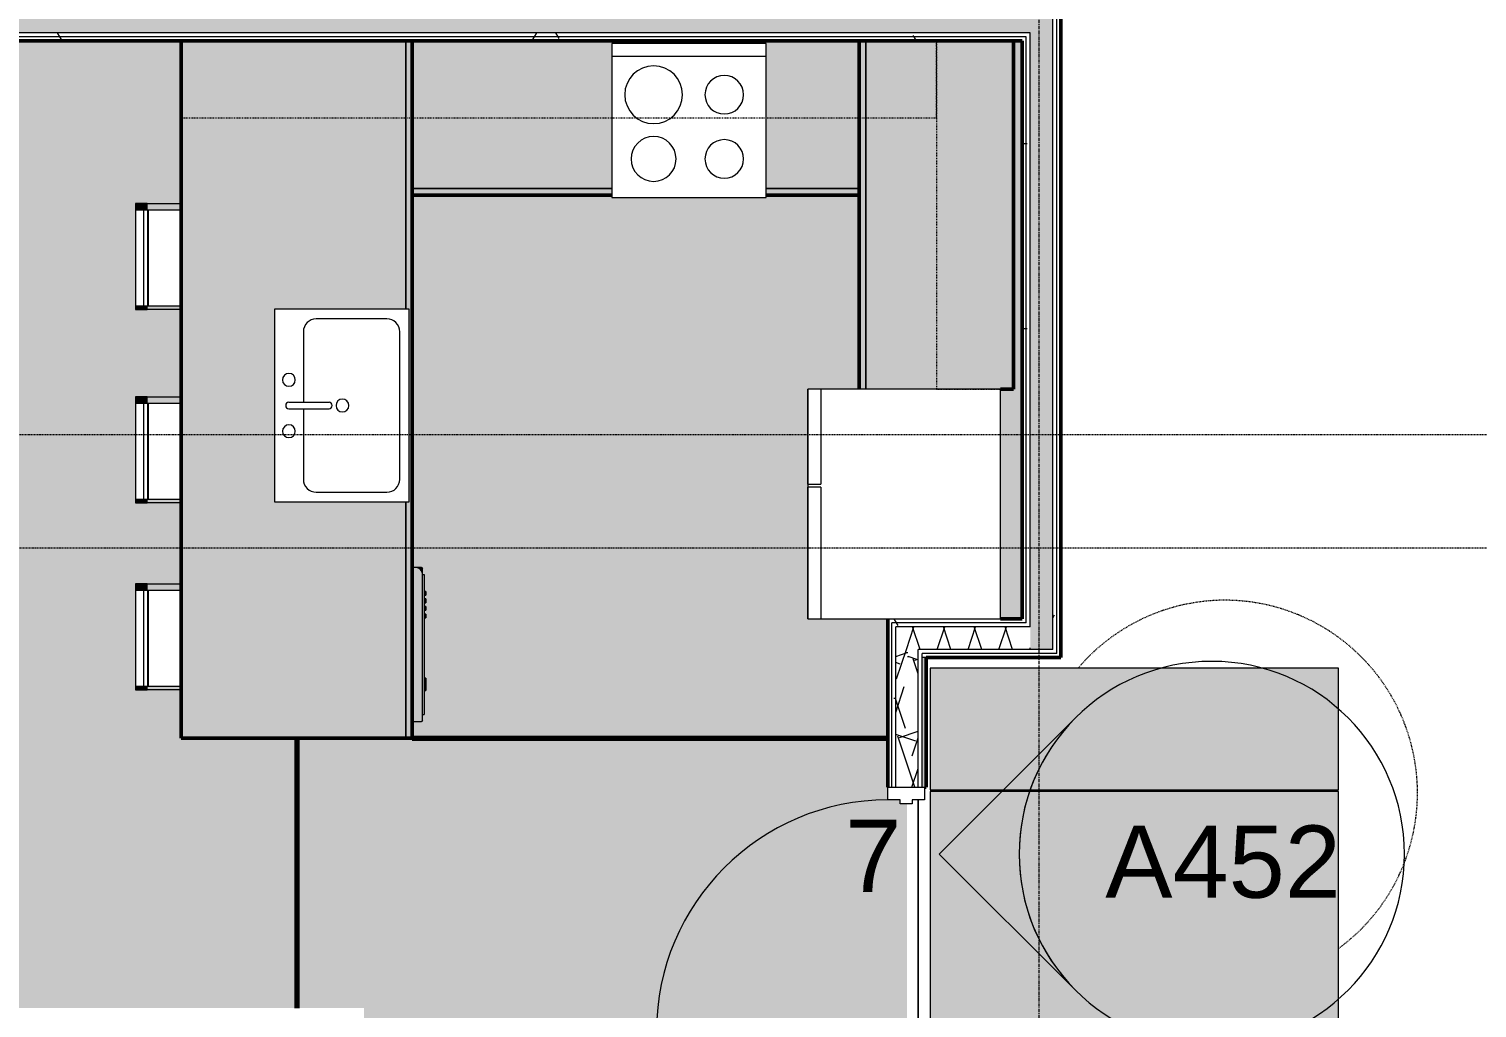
# Model space of a CAD drawing. Header units: inches. Extents: x -4294 to -464, y 9706 to 12475.
# Drawn here: x -3638.7 to -3413.1, y 10972.6 to 11125 of the extents above; entities that cross this region are included whole.
import ezdxf

# ---------------------------------------------------------------- set-up
doc = ezdxf.new("R2010")
doc.units = ezdxf.units.IN
doc.header["$MEASUREMENT"] = 0
for name, pattern in [('Dash', [0.25, 0.125, -0.125]), ('Dash Dot 3_16_', [0.3125, 0.1875, -0.0625, 0, -0.0625]), ('Grid Line 1_2_', [0.875, 0.5, -0.125, 0.125, -0.125]), ('Hidden 1_8_', [0.1875, 0.125, -0.0625])]:
    doc.linetypes.add(name, pattern=pattern)
for name, color, linetype, lineweight in [('0-1', 7, 'Continuous', 5), ('0-2', 7, 'Continuous', 9), ('A-ANNO-DIMS', 211, 'Continuous', 9), ('A-ANNO-DIMS-120', 211, 'Continuous', 9), ('A-ANNO-SYMB-1', 150, 'Dash Dot 3_16_', 9), ('A-AREA-2', 210, 'Continuous', 70), ('A-AREA-PATT-6', 41, 'Continuous', 9), ('A-DETL-HDLN-1', 7, 'Hidden 1_8_', 9), ('A-DOOR', 31, 'Continuous', 13), ('A-DOOR-7', 31, 'Continuous', 20), ('A-DOOR-8', 31, 'Continuous', 9), ('A-DOOR-FRAM', 31, 'Continuous', 20), ('A-FLOR', 192, 'Continuous', 13), ('A-FLOR-3', 130, 'Continuous', 13), ('A-FLOR-4', 192, 'Continuous', 5), ('A-WALL', 113, 'Continuous', 13), ('A-WALL-PATT-5', 111, 'Continuous', 9), ('G-ANNO-SYMB-2', 111, 'Continuous', 9), ('I-FURN-1', 7, 'Continuous', 9), ('I-FURN-2', 31, 'Continuous', 9), ('I-WALL-1', 2, 'Continuous', 5), ('I-WALL-2', 2, 'Continuous', 50), ('P-SANR-FIXT-2', 7, 'Continuous', 9), ('Q-CASE-1', 53, 'Continuous', 9), ('Q-CASE-2', 250, 'Continuous', 50), ('Q-CASE-3', 7, 'Continuous', 9), ('Q-CASE-HDLN-1', 7, 'Dash', 9), ('Q-SPCQ-1', 7, 'Continuous', 9), ('Q-SPCQ-2', 8, 'Continuous', 9), ('S-GRID-1', 1, 'Grid Line 1_2_', 9)]:
    doc.layers.add(name, color=color, linetype=linetype, lineweight=lineweight)
doc.styles.add('Arial_1', font='arial.ttf', dxfattribs={"height": 11.25})
doc.styles.add('Century Gothic', font='ufonts.com_century-gothic.ttf', dxfattribs={"height": 11.25})
doc.dimstyles.new('OD__1_8__Tol__', dxfattribs={"dimscale": 12, "dimtxt": 11.746893, "dimasz": 1.25, "dimexe": 0.9375, "dimexo": 0.625, "dimgap": 0.15625, "dimtad": 1, "dimdec": 3, "dimrnd": 0.125, "dimzin": 3, "dimdsep": 46, "dimlunit": 4, "dimtxsty": 'Century Gothic', "dimblk1": 'OBLIQUE', "dimblk2": 'OBLIQUE', "dimsah": 1, "dimcen": 0.09, "dimdle": 0.9375, "dimazin": 0, "dimtfac": 1, "dimtdec": 4, "dimtix": 1, "dimtmove": 0, "dimatfit": 3, "dimfxl": 1, "dimtvp": 1, "dimtfill": 1, "dimfrac": 2, "dimtolj": 1, "dimtzin": 0, "dimarcsym": 2})
pattern_1 = [(0, (0, 0), (38.4, 9.6), [1.584, -27.216, 1.584, -27.216, -153.6]), (0, (0, 0), (38.4, 9.6), [-57.6, 1.584, -56.016, 1.584, -27.216, -67.2]), (0, (0, 0), (38.4, 9.6), [-144, 1.584, -17.616, 1.584, -46.416]), (120, (14.4, 4.8), (-27.513844, 28.4553755), [1.584, -27.216, 1.584, -27.216, -153.6]), (120, (14.4, 4.8), (-27.513844, 28.4553755), [-57.6, 1.584, -56.016, 1.584, -27.216, -67.2]), (120, (14.4, 4.8), (-27.513844, 28.4553755), [-144, 1.584, -17.616, 1.584, -46.416]), (240, (19.2, 24), (-10.886156, -38.0553755), [1.584, -27.216, 1.584, -27.216, -153.6]), (240, (19.2, 24), (-10.886156, -38.0553755), [-57.6, 1.584, -56.016, 1.584, -27.216, -67.2]), (240, (19.2, 24), (-10.886156, -38.0553755), [-144, 1.584, -17.616, 1.584, -46.416])]
pattern_2 = [(161.57, (0.6, 0.6), (-4.80033747, -0.00041462), [0, -34.152, 3.792, 0]), (18.43, (-0.6, 0.6), (-4.80033747, 0.00041462), [0, -34.152, 3.792, 0]), (108.43, (0.6, 0.6), (2.39913218, -12.00105099), [11.382, -26.562]), (71.57, (-0.6, 0.6), (2.39913218, 12.00105099), [11.382, -26.562])]

# ---------------------------------------------------------------- blocks, each defined once
blk = doc.blocks.new('OD_CW_Base Cabinet - OD_CW_Base Cabinet-1862371-FLOOR PLAN - 2ND FLOOR')
at = {"layer": 'Q-CASE-1'}
for points in [[(0.74, -11), (37.56, -11), (37.56, 9.46), (67.56, 9.46), (67.56, -11), (109.34, -11), (109.34, 24), (0.74, 24), (0.74, -3.43)], [(0.74, -11.8), (0.74, -12), (109.34, -12), (109.34, -11), (67.56, -11), (67.56, -11.54), (37.56, -11.54), (37.56, -11), (0.74, -11)]]:
    blk.add_hatch(color=256, dxfattribs=at).paths.add_polyline_path(points, flags=0)
at = {"layer": 'Q-CASE-2'}
for p, q in [((109.34, 24), (0.74, 24)), ((0.74, 24), (0.74, -12)), ((0.74, -12), (109.34, -12))]:
    blk.add_line(p, q, dxfattribs=at)
at = {"layer": 'Q-CASE-3'}
for p, q in [((0.74, -11), (0.74, 24)), ((0.74, 24), (109.34, 24)), ((0.74, -12), (0.74, -11)), ((0.74, -11), (37.56, -11)), ((37.56, -11), (0.74, -11)), ((67.56, -11), (109.34, -11)), ((109.34, -11), (67.56, -11)), ((109.34, -12), (0.74, -12))]:
    blk.add_line(p, q, dxfattribs=at)
blk = doc.blocks.new('Refrigerator_-_Side-by-Side_6047 - 36_ X 30_-345559-FLOOR PLAN - 2ND FLOOR')
at = {"layer": 'Q-SPCQ-1'}
for p, q in [((17.87, 14.42), (-17.88, 14.42)), ((-17.88, 14.42), (-17.88, -15.58)), ((17.87, -15.58), (17.87, 14.42)), ((-17.88, -13.58), (-3.13, -13.58)), ((-17.88, -13.58), (-17.88, -15.58)), ((-17.88, -15.58), (17.87, -15.58)), ((-3.13, -15.58), (-17.88, -15.58)), ((-3.13, -15.58), (-3.13, -13.58)), ((-2.63, -13.58), (17.87, -13.58)), ((-2.63, -13.58), (-2.63, -15.58)), ((17.87, -15.58), (-2.63, -15.58)), ((17.87, -15.58), (17.87, -13.58))]:
    blk.add_line(p, q, dxfattribs=at)
blk = doc.blocks.new('Range - 24_ x 24_-1352610-FLOOR PLAN - 2ND FLOOR')
at = {"layer": 'Q-SPCQ-1'}
for p, q in [((24, 24), (0, 24)), ((0, 24), (0, 0)), ((24, 0), (24, 24)), ((0, 22), (24, 22)), ((0, 0), (24, 0))]:
    blk.add_line(p, q, dxfattribs=at)
for centre, radius, start, end in [((6.5, 16), 4.5, 360, 180), ((17.5, 16), 3, 360, 180), ((6.5, 16), 4.5, 180, 0), ((17.5, 16), 3, 180, 0), ((6.5, 6), 3.5, 360, 180), ((17.5, 6), 3, 360, 180), ((6.5, 6), 3.5, 180, 0), ((17.5, 6), 3, 180, 0)]:
    blk.add_arc(centre, radius, start, end, dxfattribs=at)
blk = doc.blocks.new('OD_CW_Base Cabinet - OD_CW_Base Cabinet-1445441-FLOOR PLAN - 2ND FLOOR')
at = {"layer": 'Q-CASE-1'}
h = blk.add_hatch(color=256, dxfattribs=at)
h.paths.add_polyline_path([(49.51, 0), (39.27, 0), (39.27, -1), (70.36, -1), (70.36, 0), (51.37, 0)], flags=0)
h.paths.add_polyline_path([(0.74, 0), (0.74, -1), (15.27, -1), (15.27, 0), (8.74, 0)], flags=0)
blk.add_hatch(color=256, dxfattribs=at).paths.add_polyline_path([(70.36, -1), (39.27, -1), (39.27, -23.62), (15.27, -23.62), (15.27, -1), (0.74, -1), (0.74, -24), (70.36, -24), (70.36, -16.53)], flags=0)
at = {"layer": 'Q-CASE-2'}
for p, q in [((0.74, -24), (0.74, 0)), ((0.74, 0), (15.27, 0)), ((39.27, 0), (70.36, 0)), ((70.36, 0), (70.36, -24))]:
    blk.add_line(p, q, dxfattribs=at)
at = {"layer": 'Q-CASE-3'}
for p, q in [((0.74, -1), (0.74, 0)), ((0.74, 0), (15.27, 0)), ((15.27, -1), (0.74, -1)), ((0.74, -24), (0.74, -1)), ((0.74, -1), (15.27, -1)), ((39.27, 0), (70.36, 0)), ((70.36, -1), (39.27, -1)), ((39.27, -1), (70.36, -1)), ((70.36, 0), (70.36, -1)), ((70.36, -1), (70.36, -24))]:
    blk.add_line(p, q, dxfattribs=at)
blk = doc.blocks.new('OD_CW_Base Cabinet - OD_CW_Base Cabinet-1916693-FLOOR PLAN - 2ND FLOOR')
at = {"layer": 'Q-CASE-1'}
for points in [[(0.74, -1), (54.99, -1), (54.99, 0), (0.74, 0)], [(0.74, -1), (0.74, -24), (54.99, -24), (54.99, -1), (49.64, -1)]]:
    blk.add_hatch(color=256, dxfattribs=at).paths.add_polyline_path(points, flags=0)
at = {"layer": 'Q-CASE-2'}
for p, q in [((0.74, 0), (54.99, 0)), ((0.74, -24), (0.74, -22)), ((54.99, -24), (0.74, -24))]:
    blk.add_line(p, q, dxfattribs=at)
at = {"layer": 'Q-CASE-3'}
for p, q in [((0.74, 0), (54.99, 0)), ((54.99, -1), (0.74, -1)), ((0.74, -1), (54.99, -1)), ((0.74, -24), (0.74, -22)), ((54.99, -24), (0.74, -24))]:
    blk.add_line(p, q, dxfattribs=at)
blk = doc.blocks.new('Sink Kitchen-Single - 30_ x 21_-366345-FLOOR PLAN - 2ND FLOOR')
at = {"layer": 'P-SANR-FIXT-2'}
for p, q in [((15.62, 10.59), (-14.38, 10.59)), ((-14.38, 10.59), (-14.38, -10.41)), ((15.62, -10.41), (15.62, 10.59)), ((0.12, 8.34), (0.12, 2.09)), ((1.12, 8.34), (1.12, 2.09)), ((0.12, 6.09), (-10.88, 6.09)), ((12.12, 6.09), (1.12, 6.09)), ((-12.88, 4.09), (-12.88, -6.91)), ((14.12, -6.91), (14.12, 4.09)), ((-10.88, -8.91), (12.12, -8.91)), ((-14.38, -10.41), (15.62, -10.41))]:
    blk.add_line(p, q, dxfattribs=at)
for centre, radius, start, end in [((-3.38, 8.34), 1, 360, 180), ((4.62, 8.34), 1, 360, 180), ((-3.38, 8.34), 1, 180, 0), ((0.62, 8.34), 0.5, 360, 180), ((4.62, 8.34), 1, 180, 360), ((-10.88, 4.09), 2, 90, 180), ((12.12, 4.09), 2, 360, 90), ((0.62, 0), 1, 360, 180), ((0.62, 2.09), 0.5, 180, 0), ((0.62, 0), 1, 180, 0), ((-10.88, -6.91), 2, 180, 270), ((12.12, -6.91), 2, 270, 0)]:
    blk.add_arc(centre, radius, start, end, dxfattribs=at)
blk = doc.blocks.new('Dishwasher_15404 - 34_ counter-547918-FLOOR PLAN - 2ND FLOOR')
at = {"layer": 'Q-SPCQ-2'}
for points in [[(25.25, 0), (26.68, 0), (26.87, 0.2), (26.84, 23.21), (26.68, 23.53), (26.56, 23.69), (26.3, 23.87), (26.08, 23.96), (25.8, 24), (25.25, 24), (25.25, 7.23)], [(26.87, 22.93), (26.87, 23.8), (26.82, 23.94), (26.56, 24), (26.08, 23.96), (26.34, 23.86), (26.68, 23.53), (26.73, 23.46), (26.84, 23.21)], [(27.12, 1.09), (27.12, 22.91), (26.87, 22.91), (26.87, 1.09)], [(27.37, 19.69), (27.37, 20.28), (27.12, 20.28), (27.12, 19.69)], [(27.37, 18.51), (27.37, 19.1), (27.12, 19.1), (27.12, 18.51)], [(27.12, 17.33), (27.37, 17.33), (27.37, 17.92), (27.12, 17.92), (27.12, 17.61)], [(27.37, 16.15), (27.37, 16.74), (27.12, 16.74), (27.12, 16.15)], [(27.37, 5.81), (27.37, 6.76), (27.12, 6.76), (27.12, 5.81)], [(27.37, 4.86), (27.37, 5.81), (27.12, 5.81), (27.12, 4.86)]]:
    blk.add_hatch(color=256, dxfattribs=at).paths.add_polyline_path(points, flags=0)
at = {"layer": 'Q-SPCQ-1'}
for p, q in [((25.8, 24), (25.25, 24)), ((26.68, 24), (25.8, 24)), ((26.87, 22.93), (26.87, 23.8)), ((26.87, 0.2), (26.87, 22.93)), ((26.87, 22.91), (27.12, 22.91)), ((27.12, 22.91), (27.12, 1.09)), ((27.37, 20.28), (27.12, 20.28)), ((27.12, 19.69), (27.37, 19.69)), ((27.37, 19.1), (27.12, 19.1)), ((27.12, 18.51), (27.37, 18.51)), ((27.37, 19.1), (27.37, 18.51)), ((27.37, 20.28), (27.37, 19.69)), ((27.37, 17.92), (27.12, 17.92)), ((27.12, 17.33), (27.37, 17.33)), ((27.37, 16.74), (27.12, 16.74)), ((27.12, 16.15), (27.37, 16.15)), ((27.37, 17.92), (27.37, 17.33)), ((27.37, 16.74), (27.37, 16.15)), ((27.37, 6.79), (27.12, 6.79)), ((27.12, 4.82), (27.37, 4.82)), ((27.37, 6.76), (27.37, 5.81)), ((27.37, 5.81), (27.37, 4.86)), ((26.87, 1.09), (27.12, 1.09)), ((25.25, 0), (26.68, 0))]:
    blk.add_line(p, q, dxfattribs=at)
for centre, radius, start, end in [((25.8, 22.93), 1.07, 360, 90), ((26.68, 23.8), 0.197, 0, 90), ((26.68, 0.2), 0.197, 270, 360), ((26.68, 0.2), 0.197, 270, 360)]:
    blk.add_arc(centre, radius, start, end, dxfattribs=at)
blk = doc.blocks.new('OD_CW_Upper Cabinet - OD_CW_Upper Cabinet-1916694-FLOOR PLAN - 2ND FLOOR')
at = {"layer": 'Q-CASE-HDLN-1'}
for p, q in [((118.36, 24), (0.74, 24)), ((0.74, 24), (0.74, 12)), ((118.36, 12), (118.36, 24)), ((0.74, 12), (118.36, 12))]:
    blk.add_line(p, q, dxfattribs=at)
blk = doc.blocks.new('Bar_Stool_6722_1_ - Bar_Stool_6722_1_-1229311-FLOOR PLAN - 2ND FLOOR')
at = {"layer": 'I-FURN-2'}
for points in [[(1, 1.78), (1, 7.07), (0, 7.07), (0, 1.78)], [(16.5, 1.78), (16.5, 7.07), (16, 7.07), (16, 1.78)], [(1, 0.98), (1, 1.78), (0, 1.78), (0, 0.98)], [(1, 0), (1, 0.98), (0, 0.94), (0, 0)], [(16.5, 1.25), (16.5, 1.78), (16, 1.73), (16, 0.98), (16.5, 0.98), (16.5, 1.24)], [(16.5, 0.46), (16.5, 0.98), (16, 0.94), (16, 0), (16.5, 0), (16.5, 0.31)]]:
    blk.add_hatch(color=256, dxfattribs=at).paths.add_polyline_path(points, flags=0)
at = {"layer": 'I-FURN-1'}
for p, q in [((0, 1.78), (0, 7.07)), ((1, 2.03), (1, 7.07)), ((16, 7.07), (16, 2.03)), ((16.5, 7.07), (16.5, 1.78)), ((1, 1.78), (0, 1.78)), ((0, 1.78), (0, 0.98)), ((1, 0.98), (0, 0.98)), ((0, 0.98), (0, 0)), ((1, 1.91), (1, 2.03)), ((16, 2.03), (1, 2.03)), ((1, 1.24), (1, 1.91)), ((16, 1.91), (1, 1.91)), ((1, 0), (1, 1.24)), ((1, 1.24), (16, 1.24)), ((16, 2.03), (16, 1.91)), ((16, 1.91), (16, 1.24)), ((16.5, 1.78), (16, 1.78)), ((16, 1.24), (16, 0)), ((16.5, 0.98), (16, 0.98)), ((16.5, 0.98), (16.5, 1.78)), ((16.5, 0), (16.5, 0.98)), ((0, 0), (1, 0)), ((1, 0), (16, 0)), ((16, 0), (16.5, 0))]:
    blk.add_line(p, q, dxfattribs=at)
blk = doc.blocks.new('OD_CW_Upper Cabinet - OD_CW_Upper Cabinet-1916695-FLOOR PLAN - 2ND FLOOR')
at = {"layer": 'Q-CASE-HDLN-1'}
for p, q in [((54.99, 24), (0.74, 24)), ((0.74, 24), (0.74, 12)), ((54.99, 12), (54.99, 24)), ((0.74, 12), (54.99, 12))]:
    blk.add_line(p, q, dxfattribs=at)
blk = doc.blocks.new('CTR - 1st Phase - Unit Layouts_rvt-1-FLOOR PLAN - 2ND FLOOR')
at = {"layer": 'A-AREA-2'}
for p, q in [((-3596.97, 11014.59), (-3596.97, 10972.59)), ((-3578.97, 11014.59), (-3504.92, 11014.59))]:
    blk.add_line(p, q, dxfattribs=at)
at = {"layer": 'A-DETL-HDLN-1'}
for start, end in [(0, 139.4836), (179.0846, 179.5627), (306.2981, 0)]:
    blk.add_arc((-3452.42, 11006.09), 30, start, end, dxfattribs=at)
at = {"layer": '0-2'}
for name, p, rotation in [('OD_CW_Base Cabinet - OD_CW_Base Cabinet-1862371-FLOOR PLAN - 2ND FLOOR', (-3590.97, 11013.85), 90.00000000000458), ('OD_CW_Base Cabinet - OD_CW_Base Cabinet-1445441-FLOOR PLAN - 2ND FLOOR', (-3508.61, 11099.19), 180), ('OD_CW_Base Cabinet - OD_CW_Base Cabinet-1916693-FLOOR PLAN - 2ND FLOOR', (-3509.35, 11068.2), 89.99999999999991), ('OD_CW_Upper Cabinet - OD_CW_Upper Cabinet-1916695-FLOOR PLAN - 2ND FLOOR', (-3509.35, 11123.93), 270.0000000000118), ('Bar_Stool_6722_1_ - Bar_Stool_6722_1_-1229311-FLOOR PLAN - 2ND FLOOR', (-3622.05, 11097.88), 270.0000000000971), ('Sink Kitchen-Single - 30_ x 21_-366345-FLOOR PLAN - 2ND FLOOR', (-3589.84, 11065.79), 90.00000000000463), ('Refrigerator_-_Side-by-Side_6047 - 36_ X 30_-345559-FLOOR PLAN - 2ND FLOOR', (-3501.77, 11051.06), 270.0000000000026), ('Bar_Stool_6722_1_ - Bar_Stool_6722_1_-1229311-FLOOR PLAN - 2ND FLOOR', (-3622.05, 11067.76), 270.0000000000971), ('Bar_Stool_6722_1_ - Bar_Stool_6722_1_-1229311-FLOOR PLAN - 2ND FLOOR', (-3622.05, 11038.64), 270.0000000000971)]:
    blk.add_blockref(name, p, dxfattribs=dict(at, rotation=rotation))
for name, p in [('OD_CW_Upper Cabinet - OD_CW_Upper Cabinet-1916694-FLOOR PLAN - 2ND FLOOR', (-3615.71, 11099.19)), ('Range - 24_ x 24_-1352610-FLOOR PLAN - 2ND FLOOR', (-3547.88, 11098.81)), ('Dishwasher_15404 - 34_ counter-547918-FLOOR PLAN - 2ND FLOOR', (-3604.22, 11017.19))]:
    blk.add_blockref(name, p, dxfattribs=at)
blk = doc.blocks.new('CTR - 1st Phase - Shell_rvt-1-FLOOR PLAN - 2ND FLOOR')
at = {"layer": 'A-FLOR-3'}
for p, q in [((-3500.17, 10968.99), (-3500.17, 11004.99)), ((-3500.17, 11004.99), (-3500.17, 10968.99))]:
    blk.add_line(p, q, dxfattribs=at)
at = {"layer": 'S-GRID-1'}
blk.add_line((-3481.32, 9836.18), (-3481.32, 12413.74), dxfattribs=at)
blk = doc.blocks.new('HOLLOW METAL - UNIT DOOR-2058840-FLOOR PLAN - 2ND FLOOR')
at = {"layer": 'A-DOOR-7'}
for p, q in [((16.25, -3.25), (18, -3.25)), ((16.25, -39.25), (16.25, -3.25)), ((18, -3.25), (18, -39.25)), ((18, -39.25), (16.25, -39.25))]:
    blk.add_line(p, q, dxfattribs=at)
at = {"layer": 'A-DOOR-8'}
blk.add_arc((18, -3.25), 36, 180, 270, dxfattribs=at)
at = {"layer": 'A-DOOR-FRAM'}
for p, q in [((-20, 2.5), (-18, 2.5)), ((-20, -3.25), (-20, 2.5)), ((-18, 2.5), (-18, 0.5625)), ((18, 2.5), (20, 2.5)), ((18, 0.5625), (18, 2.5)), ((20, 2.5), (20, -3.25)), ((-18, 0.5625), (-17.375, 0.5625)), ((-17.375, 0.5625), (-17.375, -1.3125)), ((17.375, 0.5625), (18, 0.5625)), ((17.375, -1.3125), (17.375, 0.5625)), ((-18, -1.3125), (-18, -3.25)), ((-17.375, -1.3125), (-18, -1.3125)), ((18, -1.3125), (17.375, -1.3125)), ((18, -3.25), (18, -1.3125)), ((-18, -3.25), (-20, -3.25)), ((20, -3.25), (18, -3.25))]:
    blk.add_line(p, q, dxfattribs=at)
blk = doc.blocks.new('DIMBLOCK18-FLOOR PLAN - 2ND FLOOR')
at = {"layer": 'A-ANNO-DIMS-120'}
for p, q in [((-3405.92, 10850.91), (-3405.92, 10968.76)), ((-3204.32, 10851.01), (-3204.32, 10968.76)), ((-3417.17, 10957.51), (-3204.32, 10957.51)), ((-3405.92, 10957.51), (-3405.92, 10850.91)), ((-3204.32, 10957.51), (-3204.32, 10851.01))]:
    blk.add_line(p, q, dxfattribs=at)
at = {"layer": 'A-ANNO-DIMS-120', "lineweight": 50}
for p, q in [((-3405.92, 10957.51), (-3398.42, 10965.01)), ((-3204.32, 10957.51), (-3196.82, 10965.01)), ((-3405.92, 10957.51), (-3413.42, 10950.01)), ((-3204.32, 10957.51), (-3211.82, 10950.01))]:
    blk.add_line(p, q, dxfattribs=at)
at = {"layer": 'A-ANNO-DIMS-120', "color": 0, "insert": (-3343.53, 10973.8), "char_height": 11.25, "width": 92.1851, "attachment_point": 1, "line_spacing_factor": 0.984502, "style": 'Century Gothic', "bg_fill": 3, "box_fill_scale": 1.25, "bg_fill_color": 256, "bg_fill_true_color": 13158600, "bg_fill_transparency": 0}
blk.add_mtext('16\' - 9 5/8"', dxfattribs=at)
blk = doc.blocks.new('_Oblique')
at = {"color": 0, "linetype": 'ByBlock', "lineweight": -2}
blk.add_line((-0.5, -0.5), (0.5, 0.5), dxfattribs=at)
blk = doc.blocks.new('Elevation - Filled Arrow-152140-FLOOR PLAN - 2ND FLOOR')
at = {"layer": 'G-ANNO-SYMB-2'}
for start, end in [(360, 180), (180, 360)]:
    blk.add_arc((0, 0), 0.25, start, end, dxfattribs=at)
blk = doc.blocks.new('Elevation - Filled Arrow-151867-FLOOR PLAN - 2ND FLOOR')
at = {"layer": 'G-ANNO-SYMB-2'}
for p, q in [((0, 0.3536), (-0.1768, 0.1768)), ((0.1768, 0.1768), (0, 0.3536))]:
    blk.add_line(p, q, dxfattribs=at)
blk.add_arc((0, 0), 0.25, 45, 135, dxfattribs=at)

msp = doc.modelspace()

# ---------------------------------------------------------------- hatches: boundary and pattern name
at = {"layer": 'A-AREA-PATT-6'}
h = msp.add_hatch(color=256, dxfattribs=at)
h.paths.add_polyline_path([(-3519.7487, 10918.0269), (-3555.7487, 10918.0269), (-3555.7487, 10919.7769), (-3519.7487, 10919.7769), (-3519.7487, 10918.6519)], flags=0)
h.paths.add_polyline_path([(-3504.9237, 10968.9894), (-3540.9237, 10968.9894), (-3540.9237, 10970.7394), (-3504.9237, 10970.7394)], flags=0)
h.paths.add_polyline_path([(-3821.9487, 10841.1894), (-3619.9987, 10841.1894), (-3619.9987, 10865.5644), (-3615.2487, 10865.5644), (-3615.2487, 10865.1894), (-3556.8487, 10865.1894), (-3556.8487, 10841.1894), (-3548.825, 10841.1894), (-3548.825, 10848.9156), (-3548.698, 10849.88), (-3548.3257, 10850.7787), (-3547.7336, 10851.5505), (-3546.9618, 10852.1426), (-3546.0632, 10852.5149), (-3545.0224, 10852.6418), (-3543.7104, 10852.6418), (-3544.0581, 10855.6656), (-3545.2499, 10856.6656), (-3545.8166, 10857.6656), (-3546.1744, 10859.1751), (-3546.2616, 10859.6694), (-3546.3487, 10860.6656), (-3546.1744, 10862.658), (-3545.6365, 10864.6656), (-3544.9085, 10866.6656), (-3543.9355, 10868.7239), (-3542.5885, 10870.6656), (-3541.5885, 10871.6656), (-3540.7225, 10872.1656), (-3539.3487, 10872.6656), (-3538.3487, 10872.6656), (-3536.975, 10872.1656), (-3536.109, 10871.6656), (-3535.109, 10870.6656), (-3533.7215, 10868.6656), (-3532.5741, 10866.0753), (-3532.061, 10864.6656), (-3531.523, 10862.658), (-3531.3487, 10860.6656), (-3531.523, 10859.1751), (-3531.6129, 10858.6656), (-3531.8808, 10857.6656), (-3532.4476, 10856.6656), (-3533.6394, 10855.6656), (-3533.9871, 10852.6418), (-3532.4176, 10852.618), (-3531.6343, 10852.5149), (-3530.7356, 10852.1426), (-3529.9639, 10851.5505), (-3529.3717, 10850.7787), (-3528.9995, 10849.88), (-3528.8725, 10848.9156), (-3528.8725, 10841.1894), (-3522.8487, 10841.1894), (-3522.8487, 10843.3253), (-3518.0987, 10843.3253), (-3518.0987, 10841.1894), (-3483.9737, 10841.1894), (-3483.9737, 10902.5644), (-3538.3737, 10902.5644), (-3538.3737, 10907.3144), (-3520.7487, 10907.3144), (-3520.7487, 10916.0269), (-3519.7487, 10916.0269), (-3519.7487, 10918.0269), (-3517.8112, 10918.0269), (-3517.8112, 10918.6519), (-3515.9362, 10918.6519), (-3515.9362, 10918.0269), (-3513.9987, 10918.0269), (-3513.9987, 10916.0269), (-3515.9987, 10916.0269), (-3515.9987, 10907.3144), (-3483.9737, 10907.3144), (-3483.9737, 10959.9894), (-3515.9987, 10959.9894), (-3515.9987, 10956.0269), (-3513.9987, 10956.0269), (-3513.9987, 10954.0269), (-3515.9362, 10954.0269), (-3515.9362, 10953.4019), (-3517.8112, 10953.4019), (-3517.8112, 10954.0269), (-3519.7487, 10954.0269), (-3519.7487, 10956.0269), (-3520.7487, 10956.0269), (-3520.7487, 10964.7394), (-3504.9237, 10964.7394), (-3504.9237, 10968.9894), (-3502.9862, 10968.9894), (-3502.9862, 10969.6144), (-3501.9237, 10969.6144), (-3501.9237, 11004.3644), (-3502.9862, 11004.3644), (-3502.9862, 11004.9894), (-3504.9237, 11004.9894), (-3504.9237, 11033.1894), (-3517.3487, 11033.1894), (-3517.3487, 11068.9394), (-3509.3487, 11068.9394), (-3509.3487, 11099.1894), (-3523.8789, 11099.1894), (-3523.8789, 11098.8144), (-3547.8789, 11098.8144), (-3547.8789, 11099.1894), (-3578.9737, 11099.1894), (-3578.9737, 11041.1894), (-3577.4923, 11041.1673), (-3577.4064, 11041.1317), (-3577.3487, 11040.9925), (-3577.3277, 11040.0965), (-3577.0987, 11040.0965), (-3577.0987, 11037.4733), (-3576.8487, 11037.4733), (-3576.8487, 11036.8827), (-3577.0987, 11036.8827), (-3577.0987, 11036.2922), (-3576.8487, 11036.2922), (-3576.8487, 11035.7016), (-3577.0987, 11035.7016), (-3577.0987, 11035.1111), (-3576.8487, 11035.1111), (-3576.8487, 11034.5205), (-3577.0987, 11034.5205), (-3577.0987, 11033.93), (-3576.8487, 11033.93), (-3576.8487, 11033.3394), (-3577.0987, 11033.3394), (-3577.0987, 11023.9484), (-3576.8487, 11023.9484), (-3576.8487, 11022.047), (-3577.0987, 11022.047), (-3577.0987, 11018.2823), (-3577.3487, 11018.2823), (-3577.3487, 11017.3862), (-3577.5456, 11017.1894), (-3578.9737, 11017.1894), (-3578.9737, 11014.5894), (-3614.9737, 11014.5894), (-3614.9737, 11022.1379), (-3622.0482, 11022.1379), (-3622.0482, 11038.6379), (-3614.9737, 11038.6379), (-3614.9737, 11051.2593), (-3622.0482, 11051.2593), (-3622.0482, 11067.7593), (-3614.9737, 11067.7593), (-3614.9737, 11081.3806), (-3622.0482, 11081.3806), (-3622.0482, 11097.8806), (-3614.9737, 11097.8806), (-3614.9737, 11123.1894), (-3728.412, 11123.1894), (-3728.412, 11107.0644), (-3746.412, 11107.0644), (-3746.412, 11111.0644), (-3782.412, 11111.0644), (-3782.412, 11107.0644), (-3800.412, 11107.0644), (-3800.412, 11123.1894), (-3851.8487, 11123.1894), (-3851.8487, 10972.5894), (-3709.7987, 10972.5894), (-3709.7987, 10967.8394), (-3851.8487, 10967.8394), (-3851.8487, 10937.5293), (-3824.3237, 10937.5293), (-3824.3237, 10938.8269), (-3819.5737, 10938.8269), (-3819.5737, 10932.7793), (-3851.8487, 10932.7793), (-3851.8487, 10841.1894), (-3846.852, 10841.1894)], flags=0)
h.paths.add_polyline_path([(-3708.4337, 10843.3769), (-3786.4337, 10843.3769), (-3786.4337, 10923.3769), (-3708.4337, 10923.3769), (-3708.4337, 10868.7239)], flags=0)
h.paths.add_polyline_path([(-3688.5018, 10843.8769), (-3706.5018, 10843.8769), (-3706.5018, 10861.8769), (-3688.5018, 10861.8769)], flags=0)
h.paths.add_polyline_path([(-3808.4337, 10843.8769), (-3808.4337, 10861.8769), (-3790.4337, 10861.8769), (-3790.4337, 10843.8769)], flags=0)
h.paths.add_polyline_path([(-3522.2237, 10863.3253), (-3522.8487, 10863.3253), (-3522.8487, 10868.4503), (-3485.5987, 10868.4503), (-3485.5987, 10863.7003), (-3518.0987, 10863.7003), (-3518.0987, 10863.3253), (-3522.0452, 10863.3253)], flags=0)
h.paths.add_polyline_path([(-3615.8737, 10899.5644), (-3619.9987, 10899.5644), (-3619.9987, 10902.5644), (-3648.7487, 10902.5644), (-3648.7487, 10913.4644), (-3649.4987, 10913.4644), (-3649.4987, 10915.9644), (-3648.7487, 10915.9644), (-3648.7487, 10938.2144), (-3647.3737, 10938.2144), (-3647.3737, 10958.2144), (-3648.7487, 10958.2144), (-3648.7487, 10958.4644), (-3649.4987, 10958.4644), (-3649.4987, 10960.9644), (-3648.7487, 10960.9644), (-3648.7487, 10967.8394), (-3673.7987, 10967.8394), (-3673.7987, 10972.5894), (-3586.4987, 10972.5894), (-3586.4987, 10960.9644), (-3585.7487, 10960.9644), (-3585.7487, 10958.4644), (-3586.4987, 10958.4644), (-3586.4987, 10936.2144), (-3587.8737, 10936.2144), (-3587.8737, 10916.2144), (-3586.4987, 10916.2144), (-3586.4987, 10915.9644), (-3585.7487, 10915.9644), (-3585.7487, 10913.4644), (-3586.4987, 10913.4644), (-3586.4987, 10907.3144), (-3570.3737, 10907.3144), (-3570.3737, 10902.5644), (-3615.2487, 10902.5644), (-3615.2487, 10899.5644)], flags=0)
h.paths.add_polyline_path([(-3619.9987, 10907.3144), (-3619.9987, 10967.8394), (-3643.9987, 10967.8394), (-3643.9987, 10960.9644), (-3643.2487, 10960.9644), (-3643.2487, 10958.4644), (-3643.9987, 10958.4644), (-3643.9987, 10958.2144), (-3645.9987, 10958.2144), (-3645.9987, 10936.2144), (-3647.3737, 10936.2144), (-3647.3737, 10916.2144), (-3643.9987, 10916.2144), (-3643.9987, 10915.9644), (-3643.2487, 10915.9644), (-3643.2487, 10913.4644), (-3643.9987, 10913.4644), (-3643.9987, 10907.3144), (-3642.6754, 10907.3144)], flags=0)
h.paths.add_polyline_path([(-3615.2487, 10907.3144), (-3591.2487, 10907.3144), (-3591.2487, 10913.4644), (-3591.9987, 10913.4644), (-3591.9987, 10915.9644), (-3591.2487, 10915.9644), (-3591.2487, 10916.2144), (-3589.2487, 10916.2144), (-3589.2487, 10938.2144), (-3587.8737, 10938.2144), (-3587.8737, 10958.2144), (-3591.2487, 10958.2144), (-3591.2487, 10958.4644), (-3591.9987, 10958.4644), (-3591.9987, 10960.9644), (-3591.2487, 10960.9644), (-3591.2487, 10967.8394), (-3615.2487, 10967.8394), (-3615.2487, 10910.2437)], flags=0)
h.paths.add_polyline_path([(-3492.9144, 10909.4218), (-3512.4144, 10909.4218), (-3512.4144, 10934.4218), (-3486.4144, 10934.4218), (-3486.4144, 10909.4218)], flags=0)
h.paths.add_polyline_path([(-3835.6266, 10939.5769), (-3851.4737, 10939.5769), (-3851.4737, 10967.5769), (-3826.2237, 10967.5769), (-3826.2237, 10966.5641), (-3825.7237, 10966.5267), (-3825.7237, 10965.8397), (-3826.2237, 10965.8397), (-3826.2237, 10949.5684), (-3825.7237, 10949.5434), (-3825.7237, 10949.0854), (-3826.2237, 10949.0854), (-3826.2237, 10939.5769)], flags=0)
h.paths.add_polyline_path([(-3765.0941, 11022.7894), (-3802.9018, 11022.7894), (-3802.9018, 11057.7894), (-3796.9018, 11057.7894), (-3796.9018, 11058.7894), (-3724.9018, 11058.7894), (-3724.9018, 11057.7894), (-3718.9018, 11057.7894), (-3718.9018, 11022.7894)], flags=0)
h.paths.add_polyline_path([(-3483.9737, 11033.1894), (-3483.9737, 11123.1894), (-3485.3487, 11123.1894), (-3485.3487, 11068.9394), (-3487.3487, 11068.9394), (-3487.3487, 11033.1894)], flags=0)
h.paths.add_polyline_path([(-3840.4018, 11062.1144), (-3847.9018, 11062.1144), (-3847.9018, 11110.1144), (-3812.9018, 11110.1144), (-3812.9018, 11104.1144), (-3811.9018, 11104.1144), (-3811.9018, 11068.1144), (-3812.9018, 11068.1144), (-3812.9018, 11062.1144), (-3835.6266, 11062.1144)], flags=0)
h.paths.add_polyline_path([(-3677.9018, 11062.1144), (-3708.9018, 11062.1144), (-3708.9018, 11068.1144), (-3709.9018, 11068.1144), (-3709.9018, 11104.1144), (-3708.9018, 11104.1144), (-3708.9018, 11110.1144), (-3673.9018, 11110.1144), (-3673.9018, 11062.1144), (-3676.0194, 11062.1144)], flags=0)
at = {"layer": 'A-FLOR-4'}
h = msp.add_hatch(color=256, dxfattribs=at)
h.paths.add_polyline_path([(-3449.7242, 10948.9709), (-3434.7237, 10948.9709), (-3434.7237, 10967.9209), (-3477.9737, 10967.9209), (-3477.9737, 10948.9709), (-3468.592, 10948.9709)], flags=0)
h.paths.add_polyline_path([(-3477.0925, 10968.1709), (-3434.7237, 10968.1709), (-3434.7237, 11006.3209), (-3498.3323, 11006.3209), (-3498.3323, 10968.1709), (-3477.2887, 10968.1709)], flags=0)
h.paths.add_polyline_path([(-3492.9815, 11006.5709), (-3434.7237, 11006.5709), (-3434.7237, 11025.5209), (-3498.3323, 11025.5209), (-3498.3323, 11006.5709)], flags=0)
at = {"layer": 'A-WALL-PATT-5'}
h = msp.add_hatch(dxfattribs=at)
h.set_pattern_fill('FP_1', color=256, style=0, pattern_type=2)
h.set_pattern_definition(pattern_1)
h.paths.add_polyline_path([(-3477.9737, 11027.1894), (-3477.9737, 11368.5644), (-3478.5987, 11368.5644), (-3478.5987, 11027.1894)], flags=0)
h = msp.add_hatch(dxfattribs=at)
h.set_pattern_fill('FP_1', color=256, style=0, pattern_type=2)
h.set_pattern_definition(pattern_1)
h.paths.add_polyline_path([(-3479.2018, 11027.8144), (-3478.5987, 11027.8144), (-3478.5987, 11367.9394), (-3479.2237, 11367.9394), (-3479.2237, 11027.8144)], flags=0)
h = msp.add_hatch(dxfattribs=at)
h.set_pattern_fill('FP_1', color=256, style=0, pattern_type=2)
h.set_pattern_definition(pattern_1)
h.paths.add_polyline_path([(-3483.3444, 11031.9394), (-3482.7237, 11031.9394), (-3482.7237, 11124.4394), (-3483.3487, 11124.4394), (-3483.3487, 11031.9394)], flags=0)
h.paths.add_polyline_path([(-3482.7237, 11193.0753), (-3482.7237, 11363.8144), (-3483.3487, 11363.8144), (-3483.3487, 11193.1332), (-3483.1768, 11193.1173)], flags=0)
h.paths.add_polyline_path([(-3482.7237, 11127.9394), (-3482.7237, 11193.0753), (-3483.3487, 11193.0753), (-3483.3487, 11127.9394), (-3482.8513, 11127.9394)], flags=0)
h = msp.add_hatch(dxfattribs=at)
h.set_pattern_fill('FP_4', color=256, style=0, pattern_type=2)
h.set_pattern_definition(pattern_2)
h.paths.add_polyline_path([(-3482.6999, 11028.4394), (-3479.2237, 11028.4394), (-3479.2237, 11364.4394), (-3482.7237, 11364.4394), (-3482.7237, 11028.4394)], flags=0)
h = msp.add_hatch(dxfattribs=at)
h.set_pattern_fill('FP_1', color=256, style=0, pattern_type=2)
h.set_pattern_definition(pattern_1)
h.paths.add_polyline_path([(-3483.3487, 11032.5644), (-3483.3487, 11123.8144), (-3483.9737, 11123.8144), (-3483.9737, 11032.5644)], flags=0)
h.paths.add_polyline_path([(-3483.9737, 11128.5644), (-3483.3487, 11128.5655), (-3483.3487, 11193.0753), (-3483.9737, 11193.0753), (-3483.9737, 11129.1894)], flags=0)
h.paths.add_polyline_path([(-3483.3487, 11193.1332), (-3483.3487, 11363.1894), (-3483.9737, 11363.1894), (-3483.9737, 11193.1911), (-3483.8028, 11193.1753)], flags=0)
h = msp.add_hatch(dxfattribs=at)
h.set_pattern_fill('FP_4', color=256, style=0, pattern_type=2)
h.set_pattern_definition(pattern_2)
h.paths.add_polyline_path([(-3504.8531, 11124.4394), (-3482.7237, 11124.4394), (-3482.7237, 11127.9394), (-3852.4737, 11127.9394), (-3852.4737, 11124.4394), (-3509.3487, 11124.4394)], flags=0)
h = msp.add_hatch(dxfattribs=at)
h.set_pattern_fill('FP_1', color=256, style=0, pattern_type=2)
h.set_pattern_definition(pattern_1)
h.paths.add_polyline_path([(-3504.8531, 11123.8144), (-3483.3487, 11123.8144), (-3483.353, 11124.4394), (-3852.4737, 11124.4394), (-3852.4737, 11123.8144), (-3508.3487, 11123.8144)], flags=0)
h = msp.add_hatch(dxfattribs=at)
h.set_pattern_fill('FP_1', color=256, style=0, pattern_type=2)
h.set_pattern_definition(pattern_1)
h.paths.add_polyline_path([(-3623.4136, 11123.1894), (-3483.9737, 11123.1894), (-3483.9737, 11123.8144), (-3852.4737, 11123.8144), (-3852.4737, 11123.1894), (-3670.2398, 11123.1894)], flags=0)
h = msp.add_hatch(dxfattribs=at)
h.set_pattern_fill('FP_1', color=256, style=0, pattern_type=2)
h.set_pattern_definition(pattern_1)
h.paths.add_polyline_path([(-3503.8978, 11032.5644), (-3483.9737, 11032.5644), (-3483.9737, 11033.1894), (-3504.9237, 11033.1894), (-3504.9237, 11032.5644), (-3504.2987, 11032.5644)], flags=0)
h = msp.add_hatch(dxfattribs=at)
h.set_pattern_fill('FP_1', color=256, style=0, pattern_type=2)
h.set_pattern_definition(pattern_1)
h.paths.add_polyline_path([(-3499.9898, 11031.9394), (-3483.3487, 11031.9394), (-3483.3487, 11032.5644), (-3504.2987, 11032.5644), (-3504.2987, 11031.9394), (-3500.1737, 11031.9394)], flags=0)
h = msp.add_hatch(dxfattribs=at)
h.set_pattern_fill('FP_1', color=256, style=0, pattern_type=2)
h.set_pattern_definition(pattern_1)
h.paths.add_polyline_path([(-3503.6737, 10964.7394), (-3503.6737, 10966.9894), (-3504.2987, 10966.9894), (-3504.2987, 10964.7394)], flags=0)
h.paths.add_polyline_path([(-3503.6737, 11006.9894), (-3503.6737, 11031.9394), (-3504.2987, 11031.9196), (-3504.2987, 11006.9894)], flags=0)
h = msp.add_hatch(dxfattribs=at)
h.set_pattern_fill('FP_4', color=256, style=0, pattern_type=2)
h.set_pattern_definition(pattern_2)
h.paths.add_polyline_path([(-3500.1737, 11028.4394), (-3482.7237, 11028.4394), (-3482.7237, 11031.9394), (-3503.6737, 11031.9394), (-3503.6737, 11028.4394)], flags=0)
h = msp.add_hatch(dxfattribs=at)
h.set_pattern_fill('FP_4', color=256, style=0, pattern_type=2)
h.set_pattern_definition(pattern_2)
h.paths.add_polyline_path([(-3503.6237, 10964.7394), (-3500.1737, 10964.7394), (-3500.1737, 10966.9894), (-3503.6737, 10966.9894), (-3503.6737, 10964.7394)], flags=0)
h.paths.add_polyline_path([(-3502.9862, 11006.9894), (-3500.1737, 11006.9894), (-3500.2124, 11028.4394), (-3503.6737, 11028.4394), (-3503.6737, 11006.9894)], flags=0)
at = {"layer": 'I-WALL-1'}
h = msp.add_hatch(color=256, dxfattribs=at)
h.paths.add_polyline_path([(-3499.5487, 10965.9894), (-3498.9237, 10965.9894), (-3498.9237, 10966.9894), (-3499.5487, 10966.9894)], flags=0)
h.paths.add_polyline_path([(-3498.9237, 11006.9894), (-3498.9237, 11027.1894), (-3499.5487, 11027.1894), (-3499.5487, 11006.9894), (-3499.1737, 11006.9894)], flags=0)

# ---------------------------------------------------------------- linework, layer by layer
at = {"layer": 'A-ANNO-SYMB-1'}
for p, q in [((-2068.9044, 11061.8244), (-3993.0647, 11061.8244)), ((-3993.0647, 11044.2516), (-2068.9044, 11044.2516))]:
    msp.add_line(p, q, dxfattribs=at)
at = {"layer": 'A-FLOR'}
for p, q in [((-3498.3323, 11025.5209), (-3498.3323, 11006.5709)), ((-3434.7237, 11025.5209), (-3498.3323, 11025.5209)), ((-3434.7237, 11006.5709), (-3434.7237, 11025.5209)), ((-3498.3323, 11006.5709), (-3434.7237, 11006.5709)), ((-3498.3323, 11006.3209), (-3498.3323, 10968.1709)), ((-3434.7237, 11006.3209), (-3498.3323, 11006.3209)), ((-3434.7237, 10968.1709), (-3434.7237, 11006.3209))]:
    msp.add_line(p, q, dxfattribs=at)
at = {"layer": 'A-WALL'}
for p, q in [((-3478.5987, 11027.8144), (-3478.5987, 11368.5644)), ((-3479.2237, 11028.4394), (-3479.2237, 11367.9394)), ((-3482.7237, 11124.4394), (-3852.4737, 11124.4394)), ((-3483.3487, 11123.8144), (-3852.4737, 11123.8144)), ((-3483.3487, 11032.5644), (-3483.3487, 11123.8144)), ((-3482.7237, 11031.9394), (-3482.7237, 11124.4394)), ((-3504.2987, 11006.9894), (-3504.2987, 11032.5644)), ((-3483.3487, 11032.5644), (-3504.2987, 11032.5644)), ((-3503.6737, 11006.9894), (-3503.6737, 11031.9394)), ((-3482.7237, 11031.9394), (-3503.6737, 11031.9394)), ((-3500.1737, 11006.9894), (-3500.1737, 11028.4394)), ((-3479.2237, 11028.4394), (-3500.1737, 11028.4394)), ((-3499.5487, 11006.9894), (-3499.5487, 11027.8144)), ((-3478.5987, 11027.8144), (-3499.5487, 11027.8144)), ((-3498.9237, 11027.1894), (-3499.5487, 11027.1894))]:
    msp.add_line(p, q, dxfattribs=at)
at = {"layer": 'I-WALL-2'}
for p, q in [((-3477.9737, 11027.1894), (-3477.9737, 11369.1894)), ((-3745.412, 11123.1894), (-3483.9737, 11123.1894)), ((-3483.9737, 11123.1894), (-3483.9737, 11033.1894)), ((-3504.9237, 11033.1894), (-3504.9237, 11006.9894)), ((-3483.9737, 11033.1894), (-3487.3487, 11033.1894)), ((-3498.9237, 11006.9894), (-3498.9237, 11027.1894)), ((-3498.9237, 11027.1894), (-3477.9737, 11027.1894)), ((-3499.1737, 11006.9894), (-3498.9237, 11006.9894))]:
    msp.add_line(p, q, dxfattribs=at)

# ---------------------------------------------------------------- block references
at = {"layer": '0-1'}
for name in ['CTR - 1st Phase - Shell_rvt-1-FLOOR PLAN - 2ND FLOOR', 'CTR - 1st Phase - Unit Layouts_rvt-1-FLOOR PLAN - 2ND FLOOR']:
    msp.add_blockref(name, (0, 0), dxfattribs=at)
at = {"layer": 'A-DOOR', "rotation": 270.0000000000022}
msp.add_blockref('HOLLOW METAL - UNIT DOOR-2058840-FLOOR PLAN - 2ND FLOOR', (-3501.6737, 10986.9894), dxfattribs=at)
at = {"layer": 'G-ANNO-SYMB-2', "xscale": 120, "yscale": 120, "zscale": 120}
msp.add_blockref('Elevation - Filled Arrow-152140-FLOOR PLAN - 2ND FLOOR', (-3454.4568, 10996.5712), dxfattribs=at)
at = {"layer": 'G-ANNO-SYMB-2', "xscale": 120, "yscale": 120, "zscale": 120, "rotation": 90.0000000000023}
msp.add_blockref('Elevation - Filled Arrow-151867-FLOOR PLAN - 2ND FLOOR', (-3454.4568, 10996.5712), dxfattribs=at)

# ---------------------------------------------------------------- texts
at = {"layer": 'G-ANNO-SYMB-2', "char_height": 11.25, "attachment_point": 1, "style": 'Arial_1'}
for s, insert, width in [('7', (-3511.5523, 11001.9145), 10.605), ('A452', (-3471.0504, 11001.0123), 44.6925)]:
    msp.add_mtext(s, dxfattribs=dict(at, insert=insert, width=width))

# ---------------------------------------------------------------- next in the draw order: dimensions: what is measured, and where the dimension line sits
at = {"layer": 'A-ANNO-DIMS'}
dim = msp.add_linear_dim(base=(-3204.3237, 10957.5101), p1=(-3405.9237, 10843.4144), p2=(-3204.3237, 10843.5144), dimstyle='OD__1_8__Tol__', override={"dimpost": '<>', "dimfxl": 201.600025}, dxfattribs=at)
dim.commit()
dim.dimension.update_dxf_attribs({"geometry": 'DIMBLOCK18-FLOOR PLAN - 2ND FLOOR', "text_midpoint": (-3305.1237, 10965.9163)})

doc.saveas('drawing.dxf')
